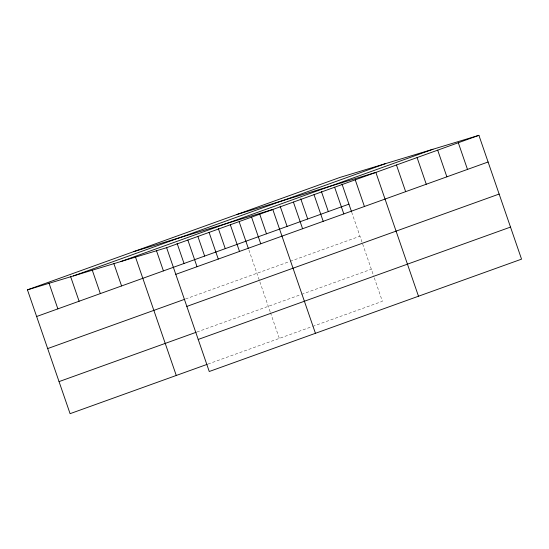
<?xml version="1.0" encoding="UTF-8"?>
<svg xmlns="http://www.w3.org/2000/svg" width="549" height="549" viewBox="0 0 549 549"><rect width="100%" height="100%" fill="white"/><g stroke="black" fill="none" stroke-linecap="round" stroke-linejoin="round"><path stroke-width="0.41" stroke-dasharray="2.75 2.06" d="M185.562 298.965L289.412 261.599M290.208 261.317L359.972 236.221M196.94 332.001L300.79 294.635M301.579 294.346L371.344 269.25M207.975 364.056L311.825 326.696M312.621 326.408L382.385 301.312L373.553 275.667M351.689 212.175L373.279 274.864M248.91 250.049L270.218 311.942M270.492 312.738L279.324 338.39"/><path stroke-width="0.82" d="M27.45 289.851L339.749 177.492L478.913 135.328L521.55 259.149L209.251 371.508L166.615 247.688L27.45 289.851L70.087 413.671L207.186 364.344M73.374 275.934L385.673 163.581M120.691 261.599L432.989 149.246M166.615 247.688L478.913 135.328M36.632 316.512L348.931 204.159M175.797 274.349L488.095 161.996M47.674 348.574L184.773 299.253M186.838 306.411L499.137 194.058M59.045 381.61L196.144 332.282M198.21 339.447L510.508 227.087M236.688 214.57L375.859 172.407L418.489 296.227M133.633 251.648L272.798 209.485L315.435 333.305M458.305 142.747L467.487 169.408M437.69 150.165L446.872 176.826M417.082 157.577L426.264 184.244M396.467 164.995L405.649 191.656M355.244 179.825L364.426 206.486M341.972 183.956L351.415 211.372M334.636 187.243L343.811 213.904M321.364 191.375L328.316 211.571M314.021 194.655L323.203 221.316M300.749 198.786L307.708 218.989M293.413 202.073L302.588 228.734M280.141 206.204L287.093 226.401M259.526 213.616L266.485 233.819M251.559 217.129L260.741 243.79M239.192 221.844L248.354 248.45M230.326 224.767L239.508 251.428M218.303 228.453L225.262 248.649M209.087 232.405L218.269 259.073M197.969 236.674L204.647 256.067M187.854 240.05L197.036 266.711M177.08 243.282L184.039 263.479M156.472 250.694L163.424 270.897M135.301 256.493L176.263 375.468M113.787 263.328L121.576 285.954M92.273 270.163L100.337 293.591M70.478 276.181L79.104 301.229M48.964 283.016L57.865 308.874"/></g></svg>
